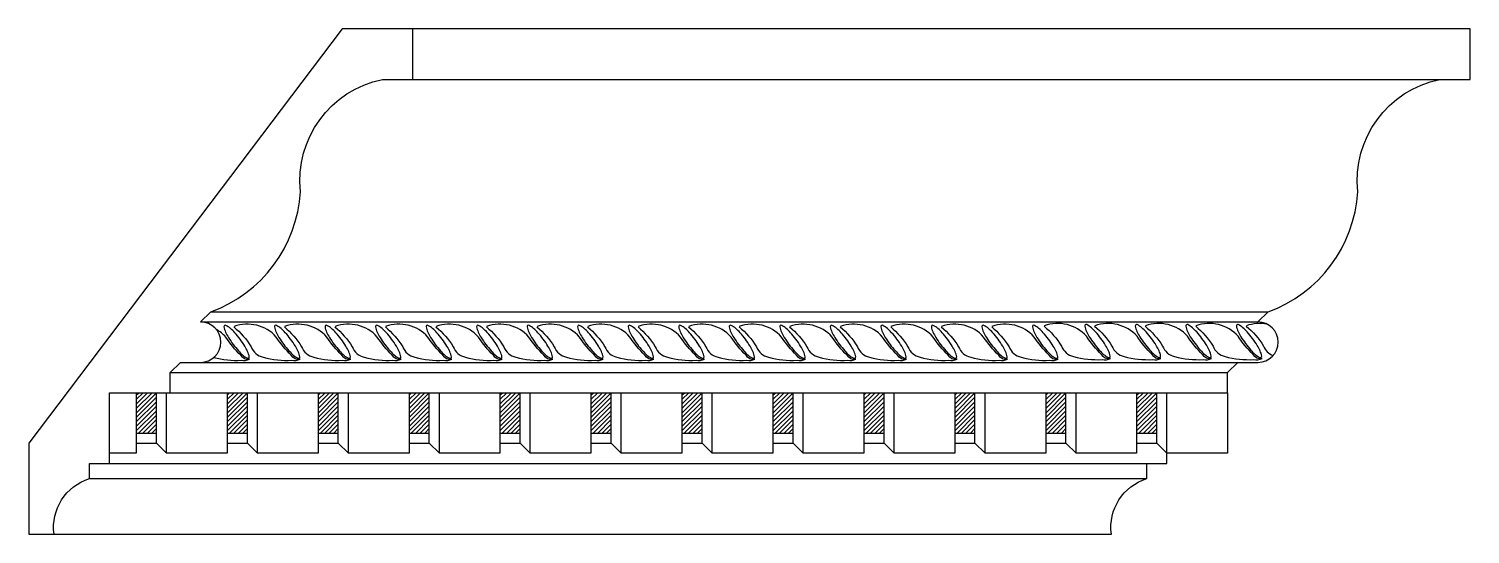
# Model space of a CAD drawing. Extents: x 367 to 653, y 174 to 274.
import ezdxf

# ---------------------------------------------------------------- set-up
doc = ezdxf.new("R2010")
doc.units = 0
doc.header["$LTSCALE"] = 10
doc.header["$MEASUREMENT"] = 0
for name, color, linetype in [('3', 3, 'CONTINUOUS'), ('4', 4, 'CONTINUOUS'), ('7', 7, 'CONTINUOUS')]:
    doc.layers.add(name, color=color, linetype=linetype)

msp = doc.modelspace()

# ---------------------------------------------------------------- hatches: boundary and pattern name
at = {"layer": '3'}
h = msp.add_hatch(dxfattribs=at)
h.set_pattern_fill('ANSI31', color=256, scale=5, style=0)
h.set_pattern_definition([(45, (-88.0706, -241.0821), (-0.44194174, 0.44194174), [])])
h.paths.add_polyline_path([(392.68, 201.69), (388.68, 201.69), (388.68, 193.69), (392.68, 193.69)])
h = msp.add_hatch(dxfattribs=at)
h.set_pattern_fill('ANSI31', color=256, scale=5, style=0)
h.set_pattern_definition([(45, (-70.0706, -241.0821), (-0.44194174, 0.44194174), [])])
h.paths.add_polyline_path([(410.68, 201.69), (406.68, 201.69), (406.68, 193.69), (410.68, 193.69)])
h = msp.add_hatch(dxfattribs=at)
h.set_pattern_fill('ANSI31', color=256, scale=5, style=0)
h.set_pattern_definition([(45, (-52.0706, -241.0821), (-0.44194174, 0.44194174), [])])
h.paths.add_polyline_path([(428.68, 201.69), (424.68, 201.69), (424.68, 193.69), (428.68, 193.69)])
h = msp.add_hatch(dxfattribs=at)
h.set_pattern_fill('ANSI31', color=256, scale=5, style=0)
h.set_pattern_definition([(45, (-34.0706, -241.0821), (-0.44194174, 0.44194174), [])])
h.paths.add_polyline_path([(446.68, 201.69), (442.68, 201.69), (442.68, 193.69), (446.68, 193.69)])
h = msp.add_hatch(dxfattribs=at)
h.set_pattern_fill('ANSI31', color=256, scale=5, style=0)
h.set_pattern_definition([(45, (-16.0706, -241.0821), (-0.44194174, 0.44194174), [])])
h.paths.add_polyline_path([(464.68, 201.69), (460.68, 201.69), (460.68, 193.69), (464.68, 193.69)])
h = msp.add_hatch(dxfattribs=at)
h.set_pattern_fill('ANSI31', color=256, scale=5, style=0)
h.set_pattern_definition([(45, (1.9294, -241.0821), (-0.44194174, 0.44194174), [])])
h.paths.add_polyline_path([(482.68, 201.69), (478.68, 201.69), (478.68, 193.69), (482.68, 193.69)])
h = msp.add_hatch(dxfattribs=at)
h.set_pattern_fill('ANSI31', color=256, scale=5, style=0)
h.set_pattern_definition([(45, (19.9294, -241.0821), (-0.44194174, 0.44194174), [])])
h.paths.add_polyline_path([(500.68, 201.69), (496.68, 201.69), (496.68, 193.69), (500.68, 193.69)])
h = msp.add_hatch(dxfattribs=at)
h.set_pattern_fill('ANSI31', color=256, scale=5, style=0)
h.set_pattern_definition([(45, (37.9294, -241.0821), (-0.44194174, 0.44194174), [])])
h.paths.add_polyline_path([(518.68, 201.69), (514.68, 201.69), (514.68, 193.69), (518.68, 193.69)])
h = msp.add_hatch(dxfattribs=at)
h.set_pattern_fill('ANSI31', color=256, scale=5, style=0)
h.set_pattern_definition([(45, (55.9294, -241.0821), (-0.44194174, 0.44194174), [])])
h.paths.add_polyline_path([(536.68, 201.69), (532.68, 201.69), (532.68, 193.69), (536.68, 193.69)])
h = msp.add_hatch(dxfattribs=at)
h.set_pattern_fill('ANSI31', color=256, scale=5, style=0)
h.set_pattern_definition([(45, (73.9294, -241.0821), (-0.44194174, 0.44194174), [])])
h.paths.add_polyline_path([(554.68, 201.69), (550.68, 201.69), (550.68, 193.69), (554.68, 193.69)])
h = msp.add_hatch(dxfattribs=at)
h.set_pattern_fill('ANSI31', color=256, scale=5, style=0)
h.set_pattern_definition([(45, (91.9294, -241.0821), (-0.44194174, 0.44194174), [])])
h.paths.add_polyline_path([(572.68, 201.69), (568.68, 201.69), (568.68, 193.69), (572.68, 193.69)])
h = msp.add_hatch(dxfattribs=at)
h.set_pattern_fill('ANSI31', color=256, scale=5, style=0)
h.set_pattern_definition([(45, (109.9294, -241.0821), (-0.44194174, 0.44194174), [])])
h.paths.add_polyline_path([(590.68, 201.69), (586.68, 201.69), (586.68, 193.69), (590.68, 193.69)])

# ---------------------------------------------------------------- linework, layer by layer
for points in [[(404.03, 208.65, 0.075186), (409.49, 208.09, 0.148339), (411.13, 208.3, -0.336371), (409.37, 209.11, -0.0548), (406.4, 212.7, 0.077872), (404.55, 214.2)], [(408, 214.7, -0.082769), (411.42, 210.78, 0.248924), (413.83, 208.71, 0.078105), (419.49, 208.09, 0.148339), (421.13, 208.3, -0.336371), (419.37, 209.11, -0.0548), (416.4, 212.7, 0.305815), (408.04, 214.78, 0.305815)], [(418, 214.7, -0.082769), (421.42, 210.78, 0.248924), (423.83, 208.71, 0.078105), (429.49, 208.09, 0.148339), (431.13, 208.3, -0.336371), (429.37, 209.11, -0.0548), (426.4, 212.7, 0.305815), (418.04, 214.78, 0.305815)], [(428, 214.7, -0.082769), (431.42, 210.78, 0.248924), (433.83, 208.71, 0.078105), (439.49, 208.09, 0.148339), (441.13, 208.3, -0.336371), (439.37, 209.11, -0.0548), (436.4, 212.7, 0.305815), (428.04, 214.78, 0.305815)], [(438, 214.7, -0.082769), (441.42, 210.78, 0.248924), (443.83, 208.71, 0.078105), (449.49, 208.09, 0.148339), (451.13, 208.3, -0.336371), (449.37, 209.11, -0.0548), (446.4, 212.7, 0.305815), (438.04, 214.78, 0.305815)], [(448, 214.7, -0.082769), (451.42, 210.78, 0.248924), (453.83, 208.71, 0.078105), (459.49, 208.09, 0.148339), (461.13, 208.3, -0.336371), (459.37, 209.11, -0.0548), (456.4, 212.7, 0.305815), (448.04, 214.78, 0.305815)], [(458, 214.7, -0.082769), (461.42, 210.78, 0.248924), (463.83, 208.71, 0.078105), (469.49, 208.09, 0.148339), (471.13, 208.3, -0.336371), (469.37, 209.11, -0.0548), (466.4, 212.7, 0.305815), (458.04, 214.78, 0.305815)], [(468, 214.7, -0.082769), (471.42, 210.78, 0.248924), (473.83, 208.71, 0.078105), (479.49, 208.09, 0.148339), (481.13, 208.3, -0.336371), (479.37, 209.11, -0.0548), (476.4, 212.7, 0.305815), (468.04, 214.78, 0.305815)], [(478, 214.7, -0.082769), (481.42, 210.78, 0.248924), (483.83, 208.71, 0.078105), (489.49, 208.09, 0.148339), (491.13, 208.3, -0.336371), (489.37, 209.11, -0.0548), (486.4, 212.7, 0.305815), (478.04, 214.78, 0.305815)], [(488, 214.7, -0.082769), (491.42, 210.78, 0.248924), (493.83, 208.71, 0.078105), (499.49, 208.09, 0.148339), (501.13, 208.3, -0.336371), (499.37, 209.11, -0.0548), (496.4, 212.7, 0.305815), (488.04, 214.78, 0.305815)], [(498, 214.7, -0.082769), (501.42, 210.78, 0.248924), (503.83, 208.71, 0.078105), (509.49, 208.09, 0.148339), (511.13, 208.3, -0.336371), (509.37, 209.11, -0.0548), (506.4, 212.7, 0.305815), (498.04, 214.78, 0.305815)], [(508, 214.7, -0.082769), (511.42, 210.78, 0.248924), (513.83, 208.71, 0.078105), (519.49, 208.09, 0.148339), (521.13, 208.3, -0.336371), (519.37, 209.11, -0.0548), (516.4, 212.7, 0.305815), (508.04, 214.78, 0.305815)], [(518, 214.7, -0.082769), (521.42, 210.78, 0.248924), (523.83, 208.71, 0.078105), (529.49, 208.09, 0.148339), (531.13, 208.3, -0.336371), (529.37, 209.11, -0.0548), (526.4, 212.7, 0.305815), (518.04, 214.78, 0.305815)], [(528, 214.7, -0.082769), (531.42, 210.78, 0.248924), (533.83, 208.71, 0.078105), (539.49, 208.09, 0.148339), (541.13, 208.3, -0.336371), (539.37, 209.11, -0.0548), (536.4, 212.7, 0.305815), (528.04, 214.78, 0.305815)], [(538, 214.7, -0.082769), (541.42, 210.78, 0.248924), (543.83, 208.71, 0.078105), (549.49, 208.09, 0.148339), (551.13, 208.3, -0.336371), (549.37, 209.11, -0.0548), (546.4, 212.7, 0.305815), (538.04, 214.78, 0.305815)], [(548, 214.7, -0.082769), (551.42, 210.78, 0.248924), (553.83, 208.71, 0.078105), (559.49, 208.09, 0.148339), (561.13, 208.3, -0.336371), (559.37, 209.11, -0.0548), (556.4, 212.7, 0.305815), (548.04, 214.78, 0.305815)], [(558, 214.7, -0.082769), (561.42, 210.78, 0.248924), (563.83, 208.71, 0.078105), (569.49, 208.09, 0.148339), (571.13, 208.3, -0.336371), (569.37, 209.11, -0.0548), (566.4, 212.7, 0.305815), (558.04, 214.78, 0.305815)], [(568.36, 214.84, -0.082769), (571.79, 210.92, 0.248924), (574.19, 208.85, 0.078105), (579.86, 208.24, 0.148339), (581.49, 208.44, -0.336371), (579.74, 209.25, -0.0548), (576.76, 212.84, 0.305815), (568.4, 214.92, 0.305815)], [(578.36, 214.84, -0.082769), (581.79, 210.92, 0.248924), (584.19, 208.85, 0.078105), (589.86, 208.24, 0.148339), (591.49, 208.44, -0.336371), (589.74, 209.25, -0.0548), (586.76, 212.84, 0.305815), (578.4, 214.92, 0.305815)], [(588.36, 214.84, -0.082769), (591.79, 210.92, 0.248924), (594.19, 208.85, 0.078105), (599.86, 208.24, 0.148339), (601.49, 208.44, -0.336371), (599.74, 209.25, -0.0548), (596.76, 212.84, 0.305815), (588.4, 214.92, 0.305815)], [(598.36, 214.84, -0.082769), (601.79, 210.92, 0.248924), (604.19, 208.85, 0.078105), (609.86, 208.24, 0.148339), (611.49, 208.44, -0.336371), (609.74, 209.25, -0.0548), (606.76, 212.84, 0.305815), (598.4, 214.92, 0.305815)], [(608.36, 214.84, -0.082769), (611.79, 210.92, 0.205402), (613.66, 209.02, 0.205402)], [(612.53, 215.24, 0.136832), (608.4, 214.92)]]:
    msp.add_lwpolyline(points, format="xyb", dxfattribs=at)
for points in [[(410.96, 208.54, 0.280919), (411.07, 208.8, 0.066421), (410.74, 209.85, 0.030503), (410.18, 210.9, 0.022024), (409.24, 212.27, 0.022024), (408.19, 213.56, 0.030503), (407.34, 214.4, 0.066421), (406.43, 215.01, 0.280919), (406.15, 214.98, 0.280919), (406.05, 214.72, 0.066421), (406.37, 213.68, 0.030503), (406.94, 212.62, 0.022024), (407.87, 211.25, 0.022024), (408.92, 209.97, 0.030503), (409.77, 209.12, 0.066421), (410.69, 208.52, 0.280919)], [(420.96, 208.54, 0.280919), (421.07, 208.8, 0.066421), (420.74, 209.85, 0.030503), (420.18, 210.9, 0.022024), (419.24, 212.27, 0.022024), (418.19, 213.56, 0.030503), (417.34, 214.4, 0.066421), (416.43, 215.01, 0.280919), (416.15, 214.98, 0.280919), (416.05, 214.72, 0.066421), (416.37, 213.68, 0.030503), (416.94, 212.62, 0.022024), (417.87, 211.25, 0.022024), (418.92, 209.97, 0.030503), (419.77, 209.12, 0.066421), (420.69, 208.52, 0.280919)], [(430.96, 208.54, 0.280919), (431.07, 208.8, 0.066421), (430.74, 209.85, 0.030503), (430.18, 210.9, 0.022024), (429.24, 212.27, 0.022024), (428.19, 213.56, 0.030503), (427.34, 214.4, 0.066421), (426.43, 215.01, 0.280919), (426.15, 214.98, 0.280919), (426.05, 214.72, 0.066421), (426.37, 213.68, 0.030503), (426.94, 212.62, 0.022024), (427.87, 211.25, 0.022024), (428.92, 209.97, 0.030503), (429.77, 209.12, 0.066421), (430.69, 208.52, 0.280919)], [(440.96, 208.54, 0.280919), (441.07, 208.8, 0.066421), (440.74, 209.85, 0.030503), (440.18, 210.9, 0.022024), (439.24, 212.27, 0.022024), (438.19, 213.56, 0.030503), (437.34, 214.4, 0.066421), (436.43, 215.01, 0.280919), (436.15, 214.98, 0.280919), (436.05, 214.72, 0.066421), (436.37, 213.68, 0.030503), (436.94, 212.62, 0.022024), (437.87, 211.25, 0.022024), (438.92, 209.97, 0.030503), (439.77, 209.12, 0.066421), (440.69, 208.52, 0.280919)], [(450.96, 208.54, 0.280919), (451.07, 208.8, 0.066421), (450.74, 209.85, 0.030503), (450.18, 210.9, 0.022024), (449.24, 212.27, 0.022024), (448.19, 213.56, 0.030503), (447.34, 214.4, 0.066421), (446.43, 215.01, 0.280919), (446.15, 214.98, 0.280919), (446.05, 214.72, 0.066421), (446.37, 213.68, 0.030503), (446.94, 212.62, 0.022024), (447.87, 211.25, 0.022024), (448.92, 209.97, 0.030503), (449.77, 209.12, 0.066421), (450.69, 208.52, 0.280919)], [(460.96, 208.54, 0.280919), (461.07, 208.8, 0.066421), (460.74, 209.85, 0.030503), (460.18, 210.9, 0.022024), (459.24, 212.27, 0.022024), (458.19, 213.56, 0.030503), (457.34, 214.4, 0.066421), (456.43, 215.01, 0.280919), (456.15, 214.98, 0.280919), (456.05, 214.72, 0.066421), (456.37, 213.68, 0.030503), (456.94, 212.62, 0.022024), (457.87, 211.25, 0.022024), (458.92, 209.97, 0.030503), (459.77, 209.12, 0.066421), (460.69, 208.52, 0.280919)], [(470.96, 208.54, 0.280919), (471.07, 208.8, 0.066421), (470.74, 209.85, 0.030503), (470.18, 210.9, 0.022024), (469.24, 212.27, 0.022024), (468.19, 213.56, 0.030503), (467.34, 214.4, 0.066421), (466.43, 215.01, 0.280919), (466.15, 214.98, 0.280919), (466.05, 214.72, 0.066421), (466.37, 213.68, 0.030503), (466.94, 212.62, 0.022024), (467.87, 211.25, 0.022024), (468.92, 209.97, 0.030503), (469.77, 209.12, 0.066421), (470.69, 208.52, 0.280919)], [(480.96, 208.54, 0.280919), (481.07, 208.8, 0.066421), (480.74, 209.85, 0.030503), (480.18, 210.9, 0.022024), (479.24, 212.27, 0.022024), (478.19, 213.56, 0.030503), (477.34, 214.4, 0.066421), (476.43, 215.01, 0.280919), (476.15, 214.98, 0.280919), (476.05, 214.72, 0.066421), (476.37, 213.68, 0.030503), (476.94, 212.62, 0.022024), (477.87, 211.25, 0.022024), (478.92, 209.97, 0.030503), (479.77, 209.12, 0.066421), (480.69, 208.52, 0.280919)], [(490.96, 208.54, 0.280919), (491.07, 208.8, 0.066421), (490.74, 209.85, 0.030503), (490.18, 210.9, 0.022024), (489.24, 212.27, 0.022024), (488.19, 213.56, 0.030503), (487.34, 214.4, 0.066421), (486.43, 215.01, 0.280919), (486.15, 214.98, 0.280919), (486.05, 214.72, 0.066421), (486.37, 213.68, 0.030503), (486.94, 212.62, 0.022024), (487.87, 211.25, 0.022024), (488.92, 209.97, 0.030503), (489.77, 209.12, 0.066421), (490.69, 208.52, 0.280919)], [(500.96, 208.54, 0.280919), (501.07, 208.8, 0.066421), (500.74, 209.85, 0.030503), (500.18, 210.9, 0.022024), (499.24, 212.27, 0.022024), (498.19, 213.56, 0.030503), (497.34, 214.4, 0.066421), (496.43, 215.01, 0.280919), (496.15, 214.98, 0.280919), (496.05, 214.72, 0.066421), (496.37, 213.68, 0.030503), (496.94, 212.62, 0.022024), (497.87, 211.25, 0.022024), (498.92, 209.97, 0.030503), (499.77, 209.12, 0.066421), (500.69, 208.52, 0.280919)], [(510.96, 208.54, 0.280919), (511.07, 208.8, 0.066421), (510.74, 209.85, 0.030503), (510.18, 210.9, 0.022024), (509.24, 212.27, 0.022024), (508.19, 213.56, 0.030503), (507.34, 214.4, 0.066421), (506.43, 215.01, 0.280919), (506.15, 214.98, 0.280919), (506.05, 214.72, 0.066421), (506.37, 213.68, 0.030503), (506.94, 212.62, 0.022024), (507.87, 211.25, 0.022024), (508.92, 209.97, 0.030503), (509.77, 209.12, 0.066421), (510.69, 208.52, 0.280919)], [(520.96, 208.54, 0.280919), (521.07, 208.8, 0.066421), (520.74, 209.85, 0.030503), (520.18, 210.9, 0.022024), (519.24, 212.27, 0.022024), (518.19, 213.56, 0.030503), (517.34, 214.4, 0.066421), (516.43, 215.01, 0.280919), (516.15, 214.98, 0.280919), (516.05, 214.72, 0.066421), (516.37, 213.68, 0.030503), (516.94, 212.62, 0.022024), (517.87, 211.25, 0.022024), (518.92, 209.97, 0.030503), (519.77, 209.12, 0.066421), (520.69, 208.52, 0.280919)], [(530.96, 208.54, 0.280919), (531.07, 208.8, 0.066421), (530.74, 209.85, 0.030503), (530.18, 210.9, 0.022024), (529.24, 212.27, 0.022024), (528.19, 213.56, 0.030503), (527.34, 214.4, 0.066421), (526.43, 215.01, 0.280919), (526.15, 214.98, 0.280919), (526.05, 214.72, 0.066421), (526.37, 213.68, 0.030503), (526.94, 212.62, 0.022024), (527.87, 211.25, 0.022024), (528.92, 209.97, 0.030503), (529.77, 209.12, 0.066421), (530.69, 208.52, 0.280919)], [(540.96, 208.54, 0.280919), (541.07, 208.8, 0.066421), (540.74, 209.85, 0.030503), (540.18, 210.9, 0.022024), (539.24, 212.27, 0.022024), (538.19, 213.56, 0.030503), (537.34, 214.4, 0.066421), (536.43, 215.01, 0.280919), (536.15, 214.98, 0.280919), (536.05, 214.72, 0.066421), (536.37, 213.68, 0.030503), (536.94, 212.62, 0.022024), (537.87, 211.25, 0.022024), (538.92, 209.97, 0.030503), (539.77, 209.12, 0.066421), (540.69, 208.52, 0.280919)], [(550.96, 208.54, 0.280919), (551.07, 208.8, 0.066421), (550.74, 209.85, 0.030503), (550.18, 210.9, 0.022024), (549.24, 212.27, 0.022024), (548.19, 213.56, 0.030503), (547.34, 214.4, 0.066421), (546.43, 215.01, 0.280919), (546.15, 214.98, 0.280919), (546.05, 214.72, 0.066421), (546.37, 213.68, 0.030503), (546.94, 212.62, 0.022024), (547.87, 211.25, 0.022024), (548.92, 209.97, 0.030503), (549.77, 209.12, 0.066421), (550.69, 208.52, 0.280919)], [(560.96, 208.54, 0.280919), (561.07, 208.8, 0.066421), (560.74, 209.85, 0.030503), (560.18, 210.9, 0.022024), (559.24, 212.27, 0.022024), (558.19, 213.56, 0.030503), (557.34, 214.4, 0.066421), (556.43, 215.01, 0.280919), (556.15, 214.98, 0.280919), (556.05, 214.72, 0.066421), (556.37, 213.68, 0.030503), (556.94, 212.62, 0.022024), (557.87, 211.25, 0.022024), (558.92, 209.97, 0.030503), (559.77, 209.12, 0.066421), (560.69, 208.52, 0.280919)], [(570.96, 208.54, 0.280919), (571.07, 208.8, 0.066421), (570.74, 209.85, 0.030503), (570.18, 210.9, 0.022024), (569.24, 212.27, 0.022024), (568.19, 213.56, 0.030503), (567.34, 214.4, 0.066421), (566.43, 215.01, 0.280919), (566.15, 214.98, 0.280919), (566.05, 214.72, 0.066421), (566.37, 213.68, 0.030503), (566.94, 212.62, 0.022024), (567.87, 211.25, 0.022024), (568.92, 209.97, 0.030503), (569.77, 209.12, 0.066421), (570.69, 208.52, 0.280919)], [(581.33, 208.68, 0.280919), (581.43, 208.94, 0.066421), (581.11, 209.99, 0.030503), (580.54, 211.04, 0.022024), (579.61, 212.42, 0.022024), (578.56, 213.7, 0.030503), (577.71, 214.54, 0.066421), (576.79, 215.15, 0.280919), (576.52, 215.12, 0.280919), (576.41, 214.86, 0.066421), (576.74, 213.82, 0.030503), (577.3, 212.76, 0.022024), (578.24, 211.39, 0.022024), (579.29, 210.11, 0.030503), (580.14, 209.26, 0.066421), (581.05, 208.66, 0.280919)], [(591.33, 208.68, 0.280919), (591.43, 208.94, 0.066421), (591.11, 209.99, 0.030503), (590.54, 211.04, 0.022024), (589.61, 212.42, 0.022024), (588.56, 213.7, 0.030503), (587.71, 214.54, 0.066421), (586.79, 215.15, 0.280919), (586.52, 215.12, 0.280919), (586.41, 214.86, 0.066421), (586.74, 213.82, 0.030503), (587.3, 212.76, 0.022024), (588.24, 211.39, 0.022024), (589.29, 210.11, 0.030503), (590.14, 209.26, 0.066421), (591.05, 208.66, 0.280919)], [(601.33, 208.68, 0.280919), (601.43, 208.94, 0.066421), (601.11, 209.99, 0.030503), (600.54, 211.04, 0.022024), (599.61, 212.42, 0.022024), (598.56, 213.7, 0.030503), (597.71, 214.54, 0.066421), (596.79, 215.15, 0.280919), (596.52, 215.12, 0.280919), (596.41, 214.86, 0.066421), (596.74, 213.82, 0.030503), (597.3, 212.76, 0.022024), (598.24, 211.39, 0.022024), (599.29, 210.11, 0.030503), (600.14, 209.26, 0.066421), (601.05, 208.66, 0.280919)], [(611.33, 208.68, 0.280919), (611.43, 208.94, 0.066421), (611.11, 209.99, 0.030503), (610.54, 211.04, 0.022024), (609.61, 212.42, 0.022024), (608.56, 213.7, 0.030503), (607.71, 214.54, 0.066421), (606.79, 215.15, 0.280919), (606.52, 215.12, 0.280919), (606.41, 214.86, 0.066421), (606.74, 213.82, 0.030503), (607.3, 212.76, 0.022024), (608.24, 211.39, 0.022024), (609.29, 210.11, 0.030503), (610.14, 209.26, 0.066421), (611.05, 208.66, 0.280919)]]:
    msp.add_lwpolyline(points, format="xyb", close=True, dxfattribs=at)
at = {"layer": '4'}
for p, q in [((652.68, 273.69), (443.43, 273.69)), ((372.43, 173.69), (581.68, 173.69))]:
    msp.add_line(p, q, dxfattribs=at)
msp.add_lwpolyline([(379.43, 184.69), (379.43, 187.69), (383.43, 187.69), (383.43, 201.69), (395.43, 201.69), (395.43, 205.69), (397.43, 207.69), (401.43, 207.69, 1), (401.43, 215.69), (403.43, 217.69, 0.300026), (421.17, 241.45, -0.385985), (437.43, 263.69), (443.43, 263.69), (443.43, 273.69), (429.43, 273.69), (367.43, 191.69), (367.43, 173.69), (372.43, 173.69, -0.366084)], format="xyb", close=True, dxfattribs=at)
msp.add_lwpolyline([(581.68, 173.69, -0.366084), (588.68, 184.69), (588.68, 187.69), (592.68, 187.69), (592.68, 201.69), (604.68, 201.69), (604.68, 205.69), (606.68, 207.69), (610.68, 207.69, 1), (610.68, 215.69), (612.68, 217.69, 0.300026), (630.42, 241.45, -0.385985), (646.68, 263.69), (652.68, 263.69), (652.68, 273.69)], format="xyb", dxfattribs=at)
at = {"layer": '7'}
for p, q in [((443.43, 263.69), (646.68, 263.69)), ((403.43, 217.69), (612.68, 217.69)), ((401.43, 215.69), (610.68, 215.69)), ((395.43, 205.69), (604.68, 205.69)), ((397.43, 207.69), (606.68, 207.69)), ((394.68, 189.69), (394.68, 201.69)), ((395.43, 201.69), (592.68, 201.69)), ((412.68, 189.69), (412.68, 201.69)), ((430.68, 189.69), (430.68, 201.69)), ((448.68, 189.69), (448.68, 201.69)), ((466.68, 189.69), (466.68, 201.69)), ((484.68, 189.69), (484.68, 201.69)), ((502.68, 189.69), (502.68, 201.69)), ((520.68, 189.69), (520.68, 201.69)), ((538.68, 189.69), (538.68, 201.69)), ((556.68, 189.69), (556.68, 201.69)), ((574.68, 189.69), (574.68, 201.69)), ((592.68, 189.69), (592.68, 201.69)), ((388.68, 193.69), (392.68, 193.69)), ((388.68, 191.69), (392.68, 191.69)), ((406.68, 193.69), (410.68, 193.69)), ((406.68, 191.69), (410.68, 191.69)), ((424.68, 193.69), (428.68, 193.69)), ((424.68, 191.69), (428.68, 191.69)), ((442.68, 193.69), (446.68, 193.69)), ((442.68, 191.69), (446.68, 191.69)), ((460.68, 193.69), (464.68, 193.69)), ((460.68, 191.69), (464.68, 191.69)), ((478.68, 193.69), (482.68, 193.69)), ((478.68, 191.69), (482.68, 191.69)), ((496.68, 193.69), (500.68, 193.69)), ((496.68, 191.69), (500.68, 191.69)), ((514.68, 193.69), (518.68, 193.69)), ((514.68, 191.69), (518.68, 191.69)), ((532.68, 193.69), (536.68, 193.69)), ((532.68, 191.69), (536.68, 191.69)), ((550.68, 193.69), (554.68, 193.69)), ((550.68, 191.69), (554.68, 191.69)), ((568.68, 193.69), (572.68, 193.69)), ((568.68, 191.69), (572.68, 191.69)), ((586.68, 193.69), (590.68, 193.69)), ((586.68, 191.69), (590.68, 191.69)), ((383.43, 187.69), (588.68, 187.69)), ((379.43, 184.69), (588.68, 184.69))]:
    msp.add_line(p, q, dxfattribs=at)
for points in [[(388.68, 201.69), (388.68, 189.69), (383.43, 189.69)], [(406.68, 201.69), (406.68, 189.69), (394.68, 189.69), (392.68, 191.69), (392.68, 201.69)], [(424.68, 201.69), (424.68, 189.69), (412.68, 189.69), (410.68, 191.69), (410.68, 201.69)], [(442.68, 201.69), (442.68, 189.69), (430.68, 189.69), (428.68, 191.69), (428.68, 201.69)], [(460.68, 201.69), (460.68, 189.69), (448.68, 189.69), (446.68, 191.69), (446.68, 201.69)], [(478.68, 201.69), (478.68, 189.69), (466.68, 189.69), (464.68, 191.69), (464.68, 201.69)], [(496.68, 201.69), (496.68, 189.69), (484.68, 189.69), (482.68, 191.69), (482.68, 201.69)], [(514.68, 201.69), (514.68, 189.69), (502.68, 189.69), (500.68, 191.69), (500.68, 201.69)], [(532.68, 201.69), (532.68, 189.69), (520.68, 189.69), (518.68, 191.69), (518.68, 201.69)], [(550.68, 201.69), (550.68, 189.69), (538.68, 189.69), (536.68, 191.69), (536.68, 201.69)], [(568.68, 201.69), (568.68, 189.69), (556.68, 189.69), (554.68, 191.69), (554.68, 201.69)], [(586.68, 201.69), (586.68, 189.69), (574.68, 189.69), (572.68, 191.69), (572.68, 201.69)], [(604.68, 201.69), (604.68, 189.69), (592.68, 189.69), (590.68, 191.69), (590.68, 201.69)]]:
    msp.add_lwpolyline(points, dxfattribs=at)

doc.saveas('drawing.dxf')
